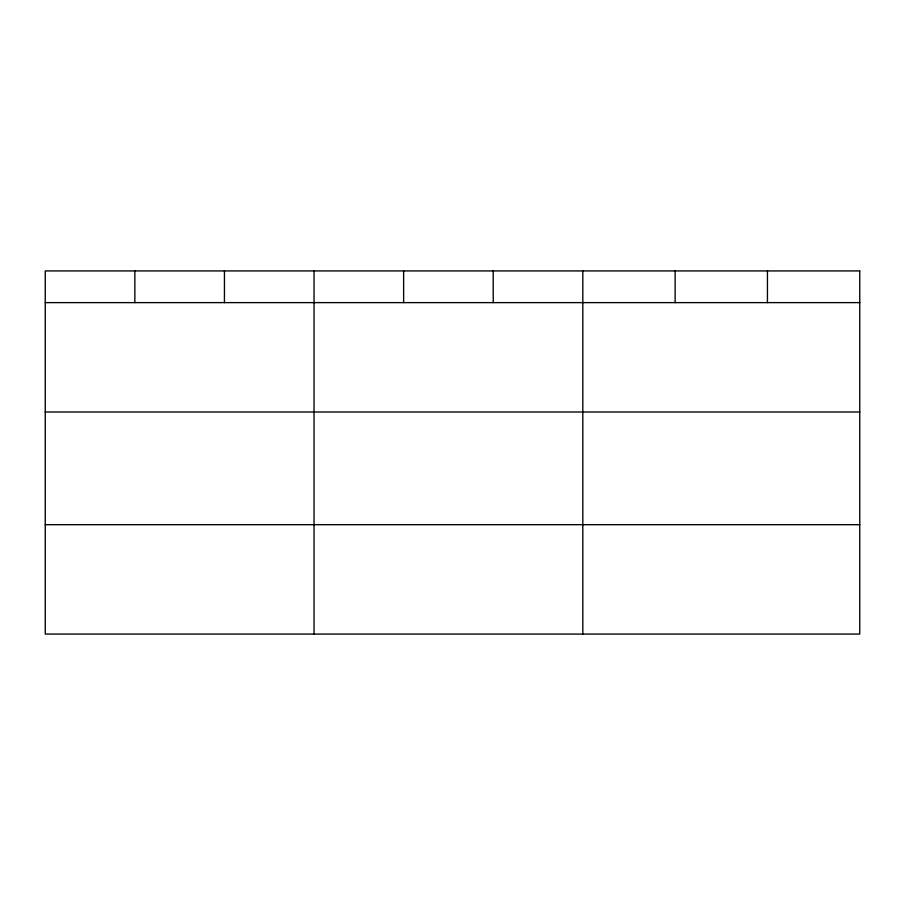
<?xml version="1.0" encoding="UTF-8"?>
<svg xmlns="http://www.w3.org/2000/svg" width="905" height="905" viewBox="0 0 905 905"><rect width="100%" height="100%" fill="white"/><g stroke="black" fill="none" stroke-linecap="round" stroke-linejoin="round"><path stroke-width="1.36" d="M45.25 302.621L859.75 302.621M45.25 412.001L859.75 412.001M45.25 524.685L859.75 524.685M767.44 270.934L767.44 302.621M675.13 270.934L675.13 302.621M582.82 270.934L582.82 634.066M493.225 270.934L493.225 302.621M403.63 270.934L403.63 302.621M314.035 270.934L314.035 634.066M224.44 270.934L224.44 302.621M134.845 270.934L134.845 302.621M859.75 270.934L45.25 270.934L45.25 634.066L859.75 634.066L859.75 270.934"/></g></svg>
